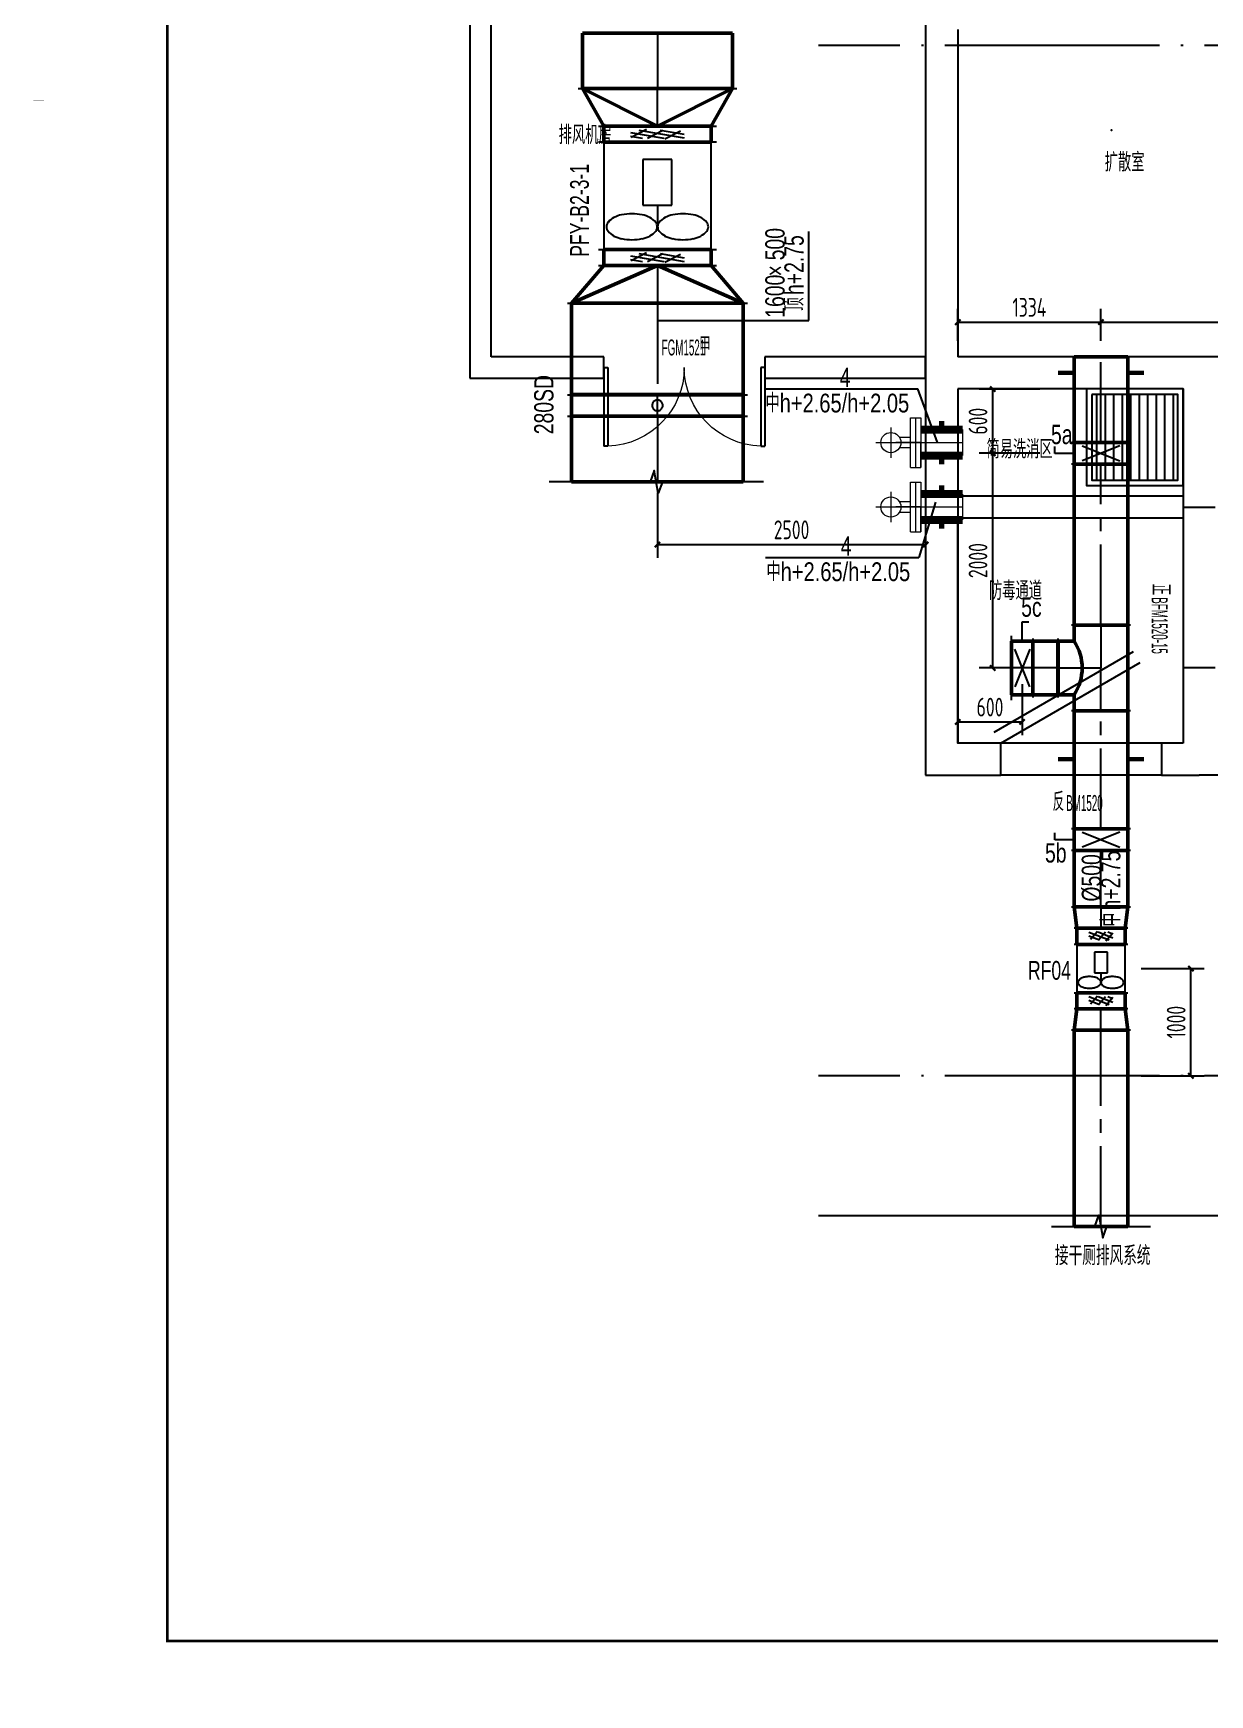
# Model space of a CAD drawing. Extents: x 49167 to 115333, y -222111 to -53947.
# Drawn here: x 64390 to 75358, y -140448 to -124966 of the extents above; entities that cross this region are included whole.
import ezdxf
from ezdxf.enums import TextEntityAlignment as Align

# ---------------------------------------------------------------- set-up
doc = ezdxf.new("R2010")
doc.units = 0
doc.header["$LTSCALE"] = 1000
doc.header["$MEASUREMENT"] = 0
doc.linetypes.add('CENTER2', pattern=[1.125, 0.75, -0.125, 0.125, -0.125])
doc.linetypes.add('DOTE', pattern=[2.42, 2, -0.2, 0.02, -0.2])
doc.layers.add('00-风量计算', color=6, linetype='Continuous', plot=False)
doc.layers.add('04-不打印_辅助线', color=165, linetype='Continuous', plot=False)
for name, color, linetype in [('01-标注_符号', 200, 'Continuous'), ('02-TEXT_房间', 7, 'Continuous'), ('02-TEXT_门窗', 151, 'Continuous'), ('A-C_门', 150, 'Continuous'), ('A_AXIS-轴线', 1, 'DOTE'), ('A_STR-砌块墙', 121, 'Continuous'), ('A_STR-砼墙', 51, 'Continuous'), ('DIM_SYMB', 3, 'Continuous'), ('DOOR_FIRE', 220, 'Continuous'), ('DOOR_FIRE_TEXT', 7, 'Continuous'), ('DUCT-排烟中心线', 5, 'CENTER2'), ('DUCT-排烟标注', 3, 'Continuous'), ('DUCT-排烟法兰', 4, 'Continuous'), ('DUCT-排烟管设备', 7, 'Continuous'), ('DUCT-排烟阀门', 7, 'Continuous'), ('DUCT-排风中心线', 5, 'CENTER2'), ('DUCT-排风标注', 3, 'Continuous'), ('DUCT-排风法兰', 2, 'Continuous'), ('DUCT-排风管设备', 7, 'Continuous'), ('DUCT-排风阀门', 7, 'Continuous'), ('DUCT-送风标注', 3, 'Continuous'), ('TH_DIM', 3, 'Continuous'), ('看线', 241, 'Continuous'), ('集水坑&', 6, 'Continuous')]:
    doc.layers.add(name, color=color, linetype=linetype)
for name, color, linetype, lineweight in [('ACS_SFG_FM', 7, 'Continuous', 15), ('DUCT-排烟管', 2, 'Continuous', 50), ('DUCT-排烟管端线', 4, 'Continuous', 50), ('DUCT-排风管', 31, 'Continuous', 50), ('DUCT-排风管端线', 2, 'Continuous', 50), ('M_COM', 7, 'Continuous', 15)]:
    doc.layers.add(name, color=color, linetype=linetype, lineweight=lineweight)
doc.styles.add('_TCH_DIM_T3', font='ROS1', dxfattribs={"width": 0.8, "bigfont": 'JD'})
doc.styles.add('_TCH_SPACE', font='ros.shx', dxfattribs={"width": 0.75, "height": 5, "bigfont": 'jd.shx'})
doc.styles.add('_TCH_WINDOW', font='ros.shx', dxfattribs={"width": 0.65, "height": 3.5, "bigfont": 'jd.shx'})
doc.styles.add('HZF', font='ros.shx', dxfattribs={"width": 0.75, "bigfont": 'jd.shx'})
doc.dimstyles.new('_TCH_ARCH&&50', dxfattribs={"dimtxt": 175, "dimasz": 50, "dimexe": 125, "dimexo": 150, "dimgap": 50, "dimtad": 1, "dimdec": 0, "dimzin": 0, "dimdsep": 46, "dimtxsty": '_TCH_DIM_T3', "dimblk": 'ARCHTICK', "dimcen": 0.09, "dimazin": 2, "dimtfac": 1, "dimtdec": 0, "dimtix": 1, "dimtmove": 2, "dimatfit": 3, "dimfxl": 0, "dimtolj": 1, "dimtzin": 0, "dimarcsym": 0})

# ---------------------------------------------------------------- blocks, each defined once
blk = doc.blocks.new('图框-A1')
for points, const_width in [([(0, 0), (841, 0), (841, 594), (0, 594)], 0.05), ([(766, 584), (25, 584), (25, 10), (766, 10)], 0.5)]:
    blk.add_lwpolyline(points, close=True, dxfattribs=dict(const_width=const_width))
at = {"const_width": 0.05}
blk.add_lwpolyline([(0, 297), (2, 297)], dxfattribs=at)
blk = doc.blocks.new('A$C51037562')
at = {"layer": '集水坑&'}
h = blk.add_hatch(dxfattribs=at)
h.set_pattern_fill('ANSI31', color=256, scale=50, angle=135)
h.set_pattern_definition([(180, (-432649.534, -553252.195), (-7e-15, -79.375), [])])
h.paths.add_polyline_path([(-850, 850), (-50, 850), (-50, 50), (-850, 50)])
for points in [[(-900, 900), (0, 900), (0, 0), (-900, 0)], [(-850, 850), (-50, 850), (-50, 50), (-850, 50)]]:
    blk.add_lwpolyline(points, close=True, dxfattribs=at)
blk = doc.blocks.new('$DorLib2D$00000002')
for p, q in [((-0.5, 0), (-0.5, 0.4875)), ((-0.475, 0.4875), (-0.5, 0.4875)), ((-0.475, 0), (-0.475, 0.4875)), ((0.475, 0), (0.475, 0.4875)), ((0.475, 0.4875), (0.5, 0.4875)), ((0.5, 0), (0.5, 0.4875)), ((-0.5, 0), (-0.475, 0)), ((0.5, 0), (0.475, 0))]:
    blk.add_line(p, q)
at = {"lineweight": 13}
for centre, start, end in [((-0.4875, 0), 0, 88.53072), ((0.4875, 0), 91.46928, 180)]:
    blk.add_arc(centre, 0.4875, start, end, dxfattribs=at)
blk = doc.blocks.new('$DorLib2D$00000179')
at = {"color": 0}
for p, q in [((-0.54, 0.169), (0.326, 0.669)), ((-0.5, 0.1), (0.366, 0.6))]:
    blk.add_line(p, q, dxfattribs=at)
blk = doc.blocks.new('45口部1')
at = {"layer": '01-标注_符号'}
blk.add_lwpolyline([(-5500.6, -14550.4), (3293.2, -14550.7), (3331.4, -14445.7), (3368.4, -14655.7), (3405.7, -14550.7), (12199.5, -14551)], dxfattribs=at)
at = {"layer": '04-不打印_辅助线'}
blk.add_lwpolyline([(-2100.6, -10149.6), (-4200.6, -10149.6), (-4200.6, -8049.6), (-2100.6, -8049.6), (-2100.6, -10149.6)], dxfattribs=at)
at = {"layer": 'A-C_门'}
for p, q in [((-2100.6, -7949.6), (-2100.6, -9449.6)), ((-2300.6, -10149.6), (-3800.6, -10149.6)), ((-2300.6, -10449.6), (-3800.6, -10449.6))]:
    blk.add_line(p, q, dxfattribs=at)
at = {"layer": 'A_AXIS-轴线'}
for p, q in [((12199.5, -3650), (-5500.6, -3650)), ((12199.5, -13250), (-5500.6, -13250))]:
    blk.add_line(p, q, dxfattribs=at)
at = {"layer": 'A_STR-砌块墙'}
for p, q in [((-8750.6, -1400), (-8750.6, -6750)), ((-8550.6, -6550), (-8550.6, -1400)), ((-7500.6, -6550), (-8550.6, -6550)), ((-7500.6, -6750), (-7500.6, -6550)), ((-4500.6, -6550), (-6000.6, -6550)), ((-6000.6, -6550), (-6000.6, -6750)), ((-4500.6, -6750), (-4500.6, -6550)), ((-8750.6, -6750), (-7500.6, -6750)), ((-6000.6, -6750), (-4500.6, -6750))]:
    blk.add_line(p, q, dxfattribs=at)
at = {"layer": 'A_STR-砼墙'}
for p, q in [((-4500.6, -3200.1), (-4500.6, -6699.6)), ((-4200.6, -3500.1), (-4200.6, -6549.6)), ((-1950.6, -6549.6), (-4200.6, -6549.6)), ((-200.5, -6549.6), (-1950.6, -6549.6)), ((-4500.6, -6699.6), (-4500.6, -10449.6)), ((-4200.6, -6849.6), (-4200.6, -10149.6)), ((-2100.6, -6849.6), (-4200.6, -6849.6)), ((-2100.6, -6849.6), (-2100.6, -7949.6)), ((-2100.6, -7949.6), (-1800.6, -7949.6)), ((-1800.6, -9449.6), (-2100.6, -9449.6)), ((-2100.6, -9449.6), (-2100.6, -10149.6)), ((-3800.6, -10149.6), (-4200.6, -10149.6)), ((-3800.6, -10449.6), (-3800.6, -10149.6)), ((-2100.6, -10149.6), (-2300.6, -10149.6)), ((-2300.6, -10149.6), (-2300.6, -10449.6)), ((-4500.6, -10449.6), (-3800.6, -10449.6)), ((-2300.6, -10449.6), (-1950.6, -10449.6)), ((1069.3, -10449.6), (-1950.6, -10449.6))]:
    blk.add_line(p, q, dxfattribs=at)
at = {"layer": '集水坑&'}
blk.add_line((-2100.6, -7849.6), (-4200.6, -7849.6), dxfattribs=at)
at = {"layer": 'A-C_门', "xscale": -1500, "yscale": -1500, "zscale": 300, "rotation": 179.9995567833856}
blk.add_blockref('$DorLib2D$00000179', (-3050.6, -10299.6), dxfattribs=at)
at = {"layer": 'DOOR_FIRE', "xscale": -1500, "yscale": 1500, "zscale": 200, "rotation": 179.9999015558351}
blk.add_blockref('$DorLib2D$00000002', (-6750.6, -6650), dxfattribs=at)
at = {"layer": '集水坑&', "xscale": -1, "rotation": 90.00055152755698}
blk.add_blockref('A$C51037562', (-2100.6, -7749.6), dxfattribs=at)
at = {"layer": '02-TEXT_房间', "style": '_TCH_SPACE', "width": 0.75}
for s, p in [('排风机房', (-7921.6, -4568.6)), ('扩散室', (-2831.1, -4823.1, 0)), ('简易洗消区', (-3933.9, -7497, 0)), ('防毒通道', (-3909.9, -8816.3))]:
    blk.add_text(s, height=173.64, rotation=359.9999, dxfattribs=at).set_placement(p)
at = {"layer": '02-TEXT_门窗', "style": '_TCH_WINDOW'}
for s, height, rotation, width, p in [('正', 173.6, 269.9999, 0.65, (-2393.2, -8664.1)), ('BFM1520-15', 148.75, 269.9999, 0.458824, (-2393.2, -8790.2)), ('反', 173.6, 359.99956, 0.65, (-3316.1, -10782)), ('BM1520', 148.75, 359.99956, 0.458824, (-3190, -10782))]:
    blk.add_text(s, height=height, rotation=rotation, dxfattribs=dict(at, width=width)).set_placement(p)
at = {"layer": 'DOOR_FIRE_TEXT', "style": '_TCH_WINDOW'}
for s, height, width, p in [('FGM1521', 148.75, 0.458824, (-6961, -6537.6)), ('甲', 173.6, 0.65, (-6612.4, -6537.6))]:
    blk.add_text(s, height=height, rotation=359.9999, dxfattribs=dict(at, width=width)).set_placement(p)
blk = doc.blocks.new('超压排气活门')
at = {"layer": 'M_COM', "color": 8}
blk.add_line((0, -502), (0, 0), dxfattribs=at)
at = {"layer": 'M_COM'}
blk.add_line((-121, 0, 7500), (121, 0, 7500), dxfattribs=at)
at = {"layer": 'M_COM', "color": 1, "linetype": 'Continuous'}
for p, q in [((-231, -484), (-231, -390)), ((-231, -390), (231, -390)), ((-231, -437), (231, -437)), ((-138, -390), (138, -390)), ((0, -390), (0, -621)), ((231, -390), (0, -390)), ((231, -484), (231, -390)), ((231, -484), (-231, -484)), ((-47, -484), (-47, -587)), ((0, -621), (0, -484)), ((47, -587), (47, -484)), ((-141, -668), (141, -668)), ((0, -809), (0, -621))]:
    blk.add_line(p, q, dxfattribs=at)
at = {"layer": 'M_COM'}
for points, const_width, elevation in [([(-121, -390), (-121, 0)], 75, 7500), ([(121, -390), (121, 0)], 75, 7500), ([(201, -194), (121, -194)], 50, 4500)]:
    blk.add_lwpolyline(points, dxfattribs=dict(at, const_width=const_width, elevation=elevation))
at = {"layer": 'M_COM', "const_width": 50}
blk.add_lwpolyline([(-201, -194), (-121, -194)], dxfattribs=at)
at = {"layer": 'M_COM', "color": 1, "linetype": 'Continuous'}
blk.add_circle((0, -668), 93.8, dxfattribs=at)
blk = doc.blocks.new('_ArchTick')
at = {"color": 0, "linetype": 'ByBlock', "const_width": 0.4}
blk.add_lwpolyline([(-0.5, -0.5), (0.5, 0.5)], dxfattribs=at)
blk = doc.blocks.new('*D142')
at = {"layer": 'Defpoints', "color": 0}
for p in [(73009, -130880), (73609, -130880), (73609, -131383)]:
    blk.add_point(p, dxfattribs=at)
at = {"layer": 'TH_DIM', "color": 0, "lineweight": -2}
for p, q in [((73009, -131030), (73009, -131508)), ((73609, -131030), (73609, -131508)), ((73009, -131383), (73609, -131383))]:
    blk.add_line(p, q, dxfattribs=at)
at = {"layer": 'TH_DIM', "color": 0, "lineweight": -2, "xscale": 50, "yscale": 50, "zscale": 50}
for p, rotation in [((73009, -131383), 180.0005515275589), ((73609, -131383), 0.000551527558849893)]:
    blk.add_blockref('_ArchTick', p, dxfattribs=dict(at, rotation=rotation))
at = {"layer": 'TH_DIM', "color": 0, "insert": (73309, -131245), "char_height": 175, "attachment_point": 5, "rotation": 0.0006, "style": '_TCH_DIM_T3'}
blk.add_mtext('\\A1;600', dxfattribs=at)
blk = doc.blocks.new('*D182')
at = {"layer": 'Defpoints', "color": 0}
for p in [(74568, -133681), (75181, -133681), (74568, -134681)]:
    blk.add_point(p, dxfattribs=at)
at = {"layer": 'TH_DIM', "color": 0, "lineweight": -2}
for p, q in [((74718, -133681), (75306, -133681)), ((75181, -134681), (75181, -133681)), ((74718, -134681), (75306, -134681))]:
    blk.add_line(p, q, dxfattribs=at)
at = {"layer": 'TH_DIM', "color": 0, "lineweight": -2, "xscale": 50, "yscale": 50, "zscale": 50}
for p, rotation in [((75181, -133681), 89.99987285125631), ((75181, -134681), 269.9998728512563)]:
    blk.add_blockref('_ArchTick', p, dxfattribs=dict(at, rotation=rotation))
at = {"layer": 'TH_DIM', "color": 0, "insert": (75044, -134181), "char_height": 175, "attachment_point": 5, "rotation": 89.9999, "style": '_TCH_DIM_T3'}
blk.add_mtext('\\A1;1000', dxfattribs=at)
blk = doc.blocks.new('*D229')
at = {"layer": 'Defpoints', "color": 0}
for p in [(73334, -128880), (73922, -128880), (73922, -130880)]:
    blk.add_point(p, dxfattribs=at)
at = {"layer": 'TH_DIM', "color": 0, "lineweight": -2}
for p, q in [((73772, -128880), (73209, -128880)), ((73334, -130880), (73334, -128880)), ((73772, -130880), (73209, -130880))]:
    blk.add_line(p, q, dxfattribs=at)
at = {"layer": 'TH_DIM', "color": 0, "lineweight": -2, "xscale": 50, "yscale": 50, "zscale": 50}
for p, rotation in [((73334, -128880), 89.99993741658471), ((73334, -130880), 269.9999374165847)]:
    blk.add_blockref('_ArchTick', p, dxfattribs=dict(at, rotation=rotation))
at = {"layer": 'TH_DIM', "color": 0, "insert": (73197, -129880), "char_height": 175, "attachment_point": 5, "rotation": 89.9999, "style": '_TCH_DIM_T3'}
blk.add_mtext('\\A1;2000', dxfattribs=at)
blk = doc.blocks.new('*D230')
at = {"layer": 'Defpoints', "color": 0}
for p in [(73334, -128281), (73922, -128281), (73922, -128880)]:
    blk.add_point(p, dxfattribs=at)
at = {"layer": 'TH_DIM', "color": 0, "lineweight": -2}
for p, q in [((73772, -128281), (73209, -128281)), ((73334, -128880), (73334, -128281)), ((73772, -128880), (73209, -128880))]:
    blk.add_line(p, q, dxfattribs=at)
at = {"layer": 'TH_DIM', "color": 0, "lineweight": -2, "xscale": 50, "yscale": 50, "zscale": 50}
for p, rotation in [((73334, -128281), 89.99993741658527), ((73334, -128880), 269.9999374165853)]:
    blk.add_blockref('_ArchTick', p, dxfattribs=dict(at, rotation=rotation))
at = {"layer": 'TH_DIM', "color": 0, "insert": (73197, -128581), "char_height": 175, "attachment_point": 5, "rotation": 89.9999, "style": '_TCH_DIM_T3'}
blk.add_mtext('\\A1;600', dxfattribs=at)
blk = doc.blocks.new('*D231')
at = {"layer": 'Defpoints', "color": 0}
for p in [(77009, -127658), (74343, -127981), (77009, -127981)]:
    blk.add_point(p, dxfattribs=at)
at = {"layer": 'TH_DIM', "color": 0, "lineweight": -2}
for p, q in [((74343, -127831), (74343, -127533)), ((77009, -127831), (77009, -127533)), ((74343, -127658), (77009, -127658))]:
    blk.add_line(p, q, dxfattribs=at)
at = {"layer": 'TH_DIM', "color": 0, "lineweight": -2, "xscale": 50, "yscale": 50, "zscale": 50}
for p, rotation in [((74343, -127658), 179.9998998980615), ((77009, -127658), 359.9998998980616)]:
    blk.add_blockref('_ArchTick', p, dxfattribs=dict(at, rotation=rotation))
at = {"layer": 'TH_DIM', "color": 0, "insert": (75676, -127520), "char_height": 175, "attachment_point": 5, "rotation": 359.9999, "style": '_TCH_DIM_T3'}
blk.add_mtext('\\A1;2666', dxfattribs=at)
blk = doc.blocks.new('*D232')
at = {"layer": 'Defpoints', "color": 0}
for p in [(74343, -127658), (73009, -127981), (74343, -127981)]:
    blk.add_point(p, dxfattribs=at)
at = {"layer": 'TH_DIM', "color": 0, "lineweight": -2}
for p, q in [((73009, -127831), (73009, -127533)), ((74343, -127831), (74343, -127533)), ((73009, -127658), (74343, -127658))]:
    blk.add_line(p, q, dxfattribs=at)
at = {"layer": 'TH_DIM', "color": 0, "lineweight": -2, "xscale": 50, "yscale": 50, "zscale": 50}
for p, rotation in [((73009, -127658), 179.9998998980619), ((74343, -127658), 359.9998998980619)]:
    blk.add_blockref('_ArchTick', p, dxfattribs=dict(at, rotation=rotation))
at = {"layer": 'TH_DIM', "color": 0, "insert": (73676, -127520), "char_height": 175, "attachment_point": 5, "rotation": 359.9999, "style": '_TCH_DIM_T3'}
blk.add_mtext('\\A1;1334', dxfattribs=at)
blk = doc.blocks.new('*D237')
at = {"layer": 'Defpoints', "color": 0}
for p in [(70209, -129098), (72709, -129098), (72709, -129730)]:
    blk.add_point(p, dxfattribs=at)
at = {"layer": 'TH_DIM', "color": 0, "lineweight": -2}
for p, q in [((70209, -129248), (70209, -129855)), ((72709, -129248), (72709, -129855)), ((70209, -129730), (72709, -129730))]:
    blk.add_line(p, q, dxfattribs=at)
at = {"layer": 'TH_DIM', "color": 0, "lineweight": -2, "xscale": 50, "yscale": 50, "zscale": 50, "rotation": 180}
blk.add_blockref('_ArchTick', (70209, -129730), dxfattribs=at)
at = {"layer": 'TH_DIM', "color": 0, "lineweight": -2, "xscale": 50, "yscale": 50, "zscale": 50}
blk.add_blockref('_ArchTick', (72709, -129730), dxfattribs=at)
at = {"layer": 'TH_DIM', "color": 0, "insert": (71459, -129593), "char_height": 175, "attachment_point": 5, "style": '_TCH_DIM_T3'}
blk.add_mtext('\\A1;2500', dxfattribs=at)
blk = doc.blocks.new('$轴流风机$00000011')
for p, q in [((-500, 500, 0), (-500, -500, 0)), ((500, 500, 0), (-500, 500, 0)), ((500, -500, 0), (500, 500, 0)), ((-339, 135, 0), (-339, -135, 0)), ((88, 135, 0), (-339, 135, 0)), ((88, -135, 0), (88, 135, 0)), ((88, 0, 0), (288, 0, 0)), ((-339, -135, 0), (88, -135, 0)), ((-500, -500, 0), (500, -500, 0))]:
    blk.add_line(p, q)
for centre, radius, start, end in [((288, 410, 0), 64.8, 90, 129.1821), ((288, 410, 0), 64.8, 50.8179, 90), ((633, 238, 0), 465, 168.1126, 180), ((462, 274, 0), 291, 153.0603, 168.1126), ((355, 329, 0), 170, 129.1821, 153.0603), ((222, 329, 0), 170, 26.9397, 50.8179), ((115, 274, 0), 291, 11.8874, 26.9397), ((-56, 238, 0), 465, 0, 11.8874), ((633, 238, 0), 465, 180, 191.8874), ((-56, 238, 0), 465, 348.1126, 0), ((462, 202, 0), 291, 191.8874, 206.9397), ((355, 148, 0), 170, 206.9397, 230.8179), ((288, 66, 0), 64.8, 230.8179, 270), ((288, 66, 0), 64.8, 270, 309.1821), ((222, 148, 0), 170, 309.1821, 333.0603), ((115, 202, 0), 291, 333.0603, 348.1126), ((633, -238, 0), 465, 168.1126, 180), ((462, -202, 0), 291, 153.0603, 168.1126), ((355, -148, 0), 170, 129.1821, 153.0603), ((288, -66, 0), 64.8, 90, 129.1821), ((288, -66, 0), 64.8, 50.8179, 90), ((222, -148, 0), 170, 26.9397, 50.8179), ((115, -202, 0), 291, 11.8874, 26.9397), ((-56, -238, 0), 465, 0, 11.8874), ((633, -238, 0), 465, 180, 191.8874), ((-56, -238, 0), 465, 348.1126, 0), ((462, -274, 0), 291, 191.8874, 206.9397), ((355, -329, 0), 170, 206.9397, 230.8179), ((288, -410, 0), 64.8, 230.8179, 270), ((288, -410, 0), 64.8, 270, 309.1821), ((222, -329, 0), 170, 309.1821, 333.0603), ((115, -274, 0), 291, 333.0603, 348.1126)]:
    blk.add_arc(centre, radius, start, end)
for p in [(-500, 0, 0), (500, 0, 0)]:
    blk.add_point(p)

msp = doc.modelspace()

# ---------------------------------------------------------------- linework, layer by layer
at = {"const_width": 40}
for points in [[(73942.8, -128130.5), (74092.8, -128130.5)], [(74742.8, -128130.5), (74592.8, -128130.5)]]:
    msp.add_lwpolyline(points, dxfattribs=at)
at = {"const_width": 40, "elevation": -2500}
for points in [[(73942.8, -131730.5), (74092.8, -131730.6)], [(74742.8, -131730.6), (74592.8, -131730.6)]]:
    msp.add_lwpolyline(points, dxfattribs=at)
at = {"layer": '00-风量计算'}
msp.add_point((74442.2, -125869.9), dxfattribs=at)
at = {"layer": 'Defpoints'}
msp.add_lwpolyline([(65641.1, -111246.9), (102691.1, -111246.9), (102691.1, -139946.9), (65641.1, -139946.9)], close=True, dxfattribs=at)
at = {"layer": 'DIM_SYMB'}
for points in [[(71198.5, -129146.8), (70254.8, -129146.8), (70216.6, -129251.8), (70179.5, -129041.8), (70142.3, -129146.8), (69198.5, -129146.8)], [(73881, -136085.5), (74285.9, -136085.5), (74324.1, -135980.5), (74361.2, -136190.5), (74398.4, -136085.5), (74803.4, -136085.5)]]:
    msp.add_lwpolyline(points, dxfattribs=at)
at = {"layer": 'DUCT-排烟中心线'}
for p, q in [((70208.9, -124965.8), (70208.9, -125480.2)), ((70208.9, -125830.4), (70208.9, -125480.4)), ((70208.9, -127131.2), (70208.9, -127481.2)), ((70208.9, -127481.4), (70208.8, -128333.6)), ((70208.8, -128534), (70208.8, -129146.8))]:
    msp.add_line(p, q, dxfattribs=at)
at = {"layer": 'DUCT-排烟标注'}
for p, q in [((71619.4, -127643.4, 2500), (71619.4, -126812.4, 2500)), ((70208.9, -127643.4, 2500), (71619.4, -127643.4, 2500))]:
    msp.add_line(p, q, dxfattribs=at)
at = {"layer": 'DUCT-排烟法兰'}
for p, q in [((69468.9, -125480.3), (70948.9, -125480.3)), ((69658.9, -125830.5), (70758.9, -125830.5)), ((70758.9, -125980.7), (69658.9, -125980.7)), ((69658.9, -126980.9), (70758.9, -126980.9)), ((69658.9, -127131.1), (70758.9, -127131.1)), ((69368.9, -127481.3), (71048.9, -127481.3)), ((69368.8, -128333.7), (71048.8, -128333.7)), ((69368.8, -128533.9), (71048.8, -128533.9))]:
    msp.add_line(p, q, dxfattribs=at)
at = {"layer": 'DUCT-排烟管'}
for p, q in [((69508.9, -124965.8), (69508.9, -125480.2)), ((70908.9, -125480.2), (70908.9, -124965.8)), ((69708.9, -125830.4), (69508.9, -125480.4)), ((70208.9, -125830.4), (69508.9, -125480.4)), ((70208.9, -125830.4), (70908.9, -125480.4)), ((70708.9, -125830.4), (70908.9, -125480.4)), ((69708.9, -125980.6), (69708.9, -125830.6)), ((70708.9, -125830.6), (70708.9, -125980.6)), ((69708.9, -127131), (69708.9, -126981)), ((70708.9, -126981), (70708.9, -127131)), ((69708.9, -127131.2), (69408.9, -127481.2)), ((70208.9, -127131.2), (69408.9, -127481.2)), ((70208.9, -127131.2), (71008.9, -127481.2)), ((70708.9, -127131.2), (71008.9, -127481.2)), ((69408.9, -127481.4), (69408.8, -128333.6)), ((71008.8, -128333.6), (71008.9, -127481.4)), ((69408.8, -128533.8), (69408.8, -128333.8)), ((71008.8, -128333.8), (71008.8, -128533.8)), ((69408.8, -128534), (69408.8, -129146.8)), ((71008.8, -129146.9), (71008.8, -128534)), ((69408.8, -129146.8), (71008.8, -129146.9))]:
    msp.add_line(p, q, dxfattribs=at)
at = {"layer": 'DUCT-排烟管端线'}
for p, q in [((70908.9, -124965.8), (69508.9, -124965.8)), ((69508.9, -125480.2), (70908.9, -125480.2)), ((70908.9, -125480.4), (69508.9, -125480.4)), ((69708.9, -125830.4), (70708.9, -125830.4)), ((70708.9, -125830.6), (69708.9, -125830.6)), ((70708.9, -125980.6), (69708.9, -125980.6)), ((70708.9, -126981), (69708.9, -126981)), ((70708.9, -127131), (69708.9, -127131)), ((70708.9, -127131.2), (69708.9, -127131.2)), ((69408.9, -127481.2), (71008.9, -127481.2)), ((71008.9, -127481.4), (69408.9, -127481.4)), ((69408.8, -128333.6), (71008.8, -128333.6)), ((69408.8, -128333.8), (71008.8, -128333.8)), ((69408.8, -128533.8), (71008.8, -128533.8)), ((71008.8, -128534), (69408.8, -128534))]:
    msp.add_line(p, q, dxfattribs=at)
at = {"layer": 'DUCT-排烟阀门'}
for p, q in [((69962.8, -125934.4), (70107.2, -125859.4)), ((70034.9, -125868.1), (70458.9, -125941.6)), ((70116, -125943.1), (70260.4, -125868.1)), ((70234.9, -125868.1), (70458.9, -125906.9)), ((69958.9, -125889.6), (70267.9, -125943.1)), ((69958.9, -125924.2), (70067.9, -125943.1)), ((70277.9, -125949.2), (70422.2, -125874.2)), ((69958.9, -127040), (70267.9, -127093.5)), ((69958.9, -127074.6), (70067.9, -127093.5)), ((69962.8, -127084.8), (70107.2, -127009.8)), ((70034.9, -127018.5), (70458.9, -127092)), ((70116, -127093.5), (70260.3, -127018.5)), ((70234.9, -127018.5), (70458.9, -127057.3)), ((70277.9, -127099.6), (70422.2, -127024.6)), ((70208.8, -128521.3), (70208.8, -128346.3)), ((70159.7, -128424.5), (70158.9, -128430.7)), ((70158.9, -128430.7), (70158.9, -128437)), ((70158.9, -128437), (70159.7, -128443.2)), ((70161.3, -128418.4), (70159.7, -128424.5)), ((70159.7, -128443.2), (70161.3, -128449.3)), ((70163.6, -128412.5), (70161.3, -128418.4)), ((70161.3, -128449.3), (70163.6, -128455.1)), ((70166.6, -128407), (70163.6, -128412.5)), ((70163.6, -128455.1), (70166.6, -128460.6)), ((70170.3, -128402), (70166.6, -128407)), ((70166.6, -128460.6), (70170.3, -128465.7)), ((70174.6, -128397.4), (70170.3, -128402)), ((70170.3, -128465.7), (70174.6, -128470.3)), ((70179.5, -128393.4), (70174.6, -128397.4)), ((70174.6, -128470.3), (70179.5, -128474.3)), ((70184.8, -128390), (70179.5, -128393.4)), ((70179.5, -128474.3), (70184.8, -128477.6)), ((70190.4, -128387.3), (70184.8, -128390)), ((70184.8, -128477.6), (70190.4, -128480.3)), ((70196.4, -128385.4), (70190.4, -128387.3)), ((70190.4, -128480.3), (70196.4, -128482.3)), ((70202.6, -128384.2), (70196.4, -128385.4)), ((70196.4, -128482.3), (70202.6, -128483.4)), ((70208.8, -128383.8), (70202.6, -128384.2)), ((70202.6, -128483.4), (70208.8, -128483.8)), ((70215.1, -128384.2), (70208.8, -128383.8)), ((70208.8, -128483.8), (70215.1, -128483.4)), ((70221.3, -128385.4), (70215.1, -128384.2)), ((70215.1, -128483.4), (70221.3, -128482.3)), ((70227.3, -128387.3), (70221.3, -128385.4)), ((70221.3, -128482.3), (70227.3, -128480.3)), ((70232.9, -128390), (70227.3, -128387.3)), ((70227.3, -128480.3), (70232.9, -128477.6)), ((70238.2, -128393.4), (70232.9, -128390)), ((70232.9, -128477.6), (70238.2, -128474.3)), ((70243.1, -128397.4), (70238.2, -128393.4)), ((70238.2, -128474.3), (70243.1, -128470.3)), ((70247.4, -128402), (70243.1, -128397.4)), ((70243.1, -128470.3), (70247.4, -128465.7)), ((70251.1, -128407), (70247.4, -128402)), ((70247.4, -128465.7), (70251.1, -128460.6)), ((70254.1, -128412.5), (70251.1, -128407)), ((70251.1, -128460.6), (70254.1, -128455.1)), ((70256.4, -128418.4), (70254.1, -128412.5)), ((70254.1, -128455.1), (70256.4, -128449.3)), ((70258, -128424.5), (70256.4, -128418.4)), ((70256.4, -128449.3), (70258, -128443.2)), ((70258.7, -128430.7), (70258, -128424.5)), ((70258, -128443.2), (70258.7, -128437)), ((70258.7, -128437), (70258.7, -128430.7))]:
    msp.add_line(p, q, dxfattribs=at)
at = {"layer": 'DUCT-排风中心线'}
for p, q in [((74342.8, -128780.3), (74342.8, -127980.5)), ((74342.7, -130480.3), (74342.8, -128980.7)), ((74342.7, -130480.5), (74342.7, -130880.5)), ((73942.5, -130880.5), (73709.2, -130880.5)), ((73942.7, -130880.5), (74342.7, -130880.5)), ((74342.7, -131280.5), (74342.7, -130880.5)), ((74342.7, -132380.3), (74342.7, -131280.7)), ((74342.7, -133105.2), (74342.7, -132580.7)), ((74342.7, -133105.4), (74342.7, -133305.4)), ((74342.7, -134256.2), (74342.7, -134056.2)), ((74342.6, -136085.5), (74342.7, -134256.4))]:
    msp.add_line(p, q, dxfattribs=at)
at = {"layer": 'DUCT-排风标注'}
for p, q in [((71208, -128280.7), (72636.5, -128280.7)), ((71217.3, -129852.3, -3000), (72645.8, -129852.3, -3000))]:
    msp.add_line(p, q, dxfattribs=at)
at = {"layer": 'DUCT-排风法兰'}
for p, q in [((74617.8, -128780.4), (74067.8, -128780.4)), ((74617.8, -128980.6), (74067.8, -128980.6)), ((74617.7, -130480.4), (74067.7, -130480.4)), ((73508.9, -131180.5), (73508.9, -130580.5)), ((73709.1, -130605.5), (73709.1, -131155.5)), ((73942.6, -130605.5), (73942.6, -131155.5)), ((74617.7, -131280.6), (74067.7, -131280.6)), ((74617.7, -132380.5), (74067.7, -132380.4)), ((74617.7, -132580.7), (74067.7, -132580.6)), ((74067.7, -133105.3), (74617.7, -133105.3)), ((74592.7, -133305.5), (74092.7, -133305.5)), ((74592.7, -133455.7), (74092.7, -133455.7)), ((74092.7, -133905.9), (74592.7, -133905.9)), ((74592.7, -134056.1), (74092.7, -134056.1)), ((74617.7, -134256.3), (74067.7, -134256.3))]:
    msp.add_line(p, q, dxfattribs=at)
at = {"layer": 'DUCT-排风管'}
for p, q in [((74592.8, -127980.5), (74092.8, -127980.5)), ((74092.8, -127980.5), (74092.8, -128780.3)), ((74592.8, -128780.3), (74592.8, -127980.5)), ((74092.8, -128980.5), (74092.8, -128780.5)), ((74592.8, -128780.5), (74592.8, -128980.5)), ((74092.8, -128980.7), (74092.7, -130480.3)), ((74592.7, -130480.3), (74592.8, -128980.7)), ((74092.7, -130630.5), (74092.7, -130480.5)), ((74592.7, -130480.5), (74592.7, -131280.5)), ((73509, -130630.5), (73709, -130630.5)), ((73942.5, -130630.5), (73709.2, -130630.5)), ((74092.7, -130630.5), (73942.7, -130630.5)), ((73709, -131130.5), (73509, -131130.5)), ((73709.2, -131130.5), (73942.5, -131130.5)), ((73942.7, -131130.5), (74092.7, -131130.5)), ((74092.7, -131280.5), (74092.7, -131130.5)), ((74092.7, -131280.7), (74092.7, -132380.3)), ((74592.7, -132380.4), (74592.7, -131280.7)), ((74092.7, -132580.5), (74092.7, -132380.5)), ((74592.7, -132380.6), (74592.7, -132580.6)), ((74092.7, -132580.7), (74092.7, -133105.2)), ((74592.7, -133105.2), (74592.7, -132580.8)), ((74092.7, -133105.4), (74117.7, -133305.4)), ((74592.7, -133105.4), (74567.7, -133305.4)), ((74117.7, -133455.6), (74117.7, -133305.6)), ((74567.7, -133305.6), (74567.7, -133455.6)), ((74117.7, -134056), (74117.7, -133906)), ((74567.7, -133906), (74567.7, -134056)), ((74092.7, -134256.2), (74117.7, -134056.2)), ((74592.7, -134256.2), (74567.7, -134056.2)), ((74092.7, -134256.4), (74092.6, -136085.5)), ((74592.6, -136085.5), (74592.7, -134256.4)), ((74092.6, -136085.5), (74592.6, -136085.5))]:
    msp.add_line(p, q, dxfattribs=at)
msp.add_arc((73713.6, -130880.5), 454.2, 326.60052, 33.3975, dxfattribs=at)
at = {"layer": 'DUCT-排风管端线'}
for p, q in [((74092.8, -128780.3), (74592.8, -128780.3)), ((74092.8, -128780.5), (74592.8, -128780.5)), ((74092.8, -128980.5), (74592.8, -128980.5)), ((74592.8, -128980.7), (74092.8, -128980.7)), ((74092.7, -130480.3), (74592.7, -130480.3)), ((74592.7, -130480.5), (74092.7, -130480.5)), ((73509, -130630.5), (73509, -131130.5)), ((73709, -130630.5), (73709, -131130.5)), ((73709.2, -130630.5), (73709.2, -131130.5)), ((73942.5, -131130.5), (73942.5, -130630.5)), ((73942.7, -130630.5), (73942.7, -131130.5)), ((74092.7, -131280.5), (74592.7, -131280.5)), ((74592.7, -131280.7), (74092.7, -131280.7)), ((74092.7, -132380.3), (74592.7, -132380.4)), ((74092.7, -132380.5), (74592.7, -132380.6)), ((74092.7, -132580.5), (74592.7, -132580.6)), ((74592.7, -132580.8), (74092.7, -132580.7)), ((74092.7, -133105.2), (74592.7, -133105.2)), ((74592.7, -133105.4), (74092.7, -133105.4)), ((74117.7, -133305.4), (74567.7, -133305.4)), ((74117.7, -133305.6), (74567.7, -133305.6)), ((74117.7, -133455.6), (74567.7, -133455.6)), ((74117.7, -133906), (74567.7, -133906)), ((74117.7, -134056), (74567.7, -134056)), ((74567.7, -134056.2), (74117.7, -134056.2)), ((74092.7, -134256.2), (74592.7, -134256.2)), ((74592.7, -134256.4), (74092.7, -134256.4))]:
    msp.add_line(p, q, dxfattribs=at)
at = {"layer": 'DUCT-排风阀门'}
for p, q in [((74517.7, -128810.4), (74167.8, -128950.6)), ((74167.8, -128810.5), (74517.8, -128950.5)), ((73912.8, -128880.5), (73912.8, -128817.9)), ((74092.8, -128880.5), (73912.8, -128880.5)), ((73609, -130450.5), (73671.6, -130450.5)), ((73609, -130630.5), (73609, -130450.5)), ((73679.1, -131055.4), (73538.9, -130705.5)), ((73679, -130705.5), (73539, -131055.5)), ((73912.7, -132480.5), (73912.7, -132418)), ((74092.7, -132480.5), (73912.7, -132480.5)), ((74167.7, -132410.5), (74517.7, -132550.6)), ((74517.7, -132410.5), (74167.8, -132550.6)), ((74421, -133418.1), (74230.2, -133344.6)), ((74331, -133418.1), (74230.2, -133379.3)), ((74311.6, -133337), (74246.7, -133412)), ((74455.2, -133396.6), (74316.1, -133343.1)), ((74384.5, -133343.1), (74319.5, -133418.1)), ((74453.4, -133351.8), (74388.5, -133426.8)), ((74455.2, -133362), (74406.1, -133343.1)), ((74421, -134018.5), (74230.2, -133945)), ((74331, -134018.5), (74230.2, -133979.7)), ((74311.6, -133937.4), (74246.7, -134012.4)), ((74455.2, -133997), (74316.1, -133943.5)), ((74384.5, -133943.5), (74319.5, -134018.5)), ((74453.4, -133952.2), (74388.4, -134027.2)), ((74455.2, -133962.4), (74406.1, -133943.5))]:
    msp.add_line(p, q, dxfattribs=at)
at = {"layer": 'DUCT-送风标注'}
for p, q in [((72820.6, -128780.4), (72636.5, -128280.7)), ((72801.5, -129334.4), (72645.8, -129852.3, -3000))]:
    msp.add_line(p, q, dxfattribs=at)

# ---------------------------------------------------------------- block references
at = {"xscale": 50, "yscale": 50, "zscale": 50}
msp.add_blockref('图框-A1', (64391.1, -140446.9), dxfattribs=at)
at = {"layer": 'ACS_SFG_FM', "rotation": 269.9990104762082}
for p in [(73052.7, -128780.4), (73052.7, -129380.4)]:
    msp.add_blockref('超压排气活门', p, dxfattribs=at)
at = {"layer": 'DUCT-排烟管设备', "zscale": 1000, "rotation": 269.9990104763372}
msp.add_blockref('$轴流风机$00000011', (70208.9, -126480.8, 2500), dxfattribs=at)
at = {"layer": 'DUCT-排风管设备', "xscale": 0.45, "yscale": 0.45, "zscale": 450, "rotation": 270.0010362990786}
msp.add_blockref('$轴流风机$00000011', (74342.7, -133680.8, 2500), dxfattribs=at)
at = {"layer": '看线'}
msp.add_blockref('45口部1', (77209.4, -121431), dxfattribs=at)

# ---------------------------------------------------------------- texts
at = {"layer": 'DUCT-排烟标注', "style": 'HZF'}
for s, height, rotation, width, p in [('PFY-B2-3-1', 175, 89.99901, 0.7, (69569.5, -127048.6, 2500)), ('500', 180, 90, 0.75, (71394.1, -127081.8, 5500)), ('h+2.75', 180, 90, 0.75, (71572.2, -127404.8, 5500)), ('1600', 180, 90, 0.75, (71394.1, -127617.1, 5500)), ('×', 178.6, 90, 0.75, (71394.1, -127231.4, 5500)), ('顶', 178.6, 90, 0.75, (71572.2, -127554.4, 5500)), ('280SD', 180, 89.99901, 0.75, (69239.6, -128702.4))]:
    msp.add_text(s, height=height, rotation=rotation, dxfattribs=dict(at, width=width)).set_placement(p)
at = {"layer": 'DUCT-排风标注', "style": 'HZF', "width": 0.75}
for s, height, rotation, p in [('%%C500', 180, 89.99839, (74343.8, -133057.2)), ('h+2.75', 180, 89.99909, (74524.3, -133139.6)), ('中', 178.6, 89.99909, (74524.3, -133289.2))]:
    msp.add_text(s, height=height, rotation=rotation, dxfattribs=at).set_placement(p)
at = {"layer": 'DUCT-送风标注', "style": 'HZF', "width": 0.75}
for s, height, p in [('4', 180, (71908, -128261.8, -4500)), ('5a', 180, (73877.2, -128794.4, -2500)), ('4', 180, (71917.3, -129833.3, -7500)), ('5c', 180, (73599.6, -130403.1, -2500)), ('5b', 180, (73821.4, -132693.4, -2500)), ('接干厕排风系统', 178.6, (73914, -136445.4, -2500))]:
    msp.add_text(s, height=height, rotation=359.99901, dxfattribs=at).set_placement(p)
at = {"layer": 'DUCT-送风标注', "style": 'HZF', "width": 0.8}
for p in [(71215.2, -128499.4), (71224.4, -130070.9, -3000)]:
    msp.add_text('中h+2.65/h+2.05', height=175, dxfattribs=at).set_placement(p)
at = {"layer": 'DUCT-送风标注', "style": 'HZF', "width": 0.7}
msp.add_text('RF04', height=175, rotation=0.00003, dxfattribs=at).set_placement((73863.2, -133698.2, -2500), align=Align.MIDDLE_CENTER)

# ---------------------------------------------------------------- dimensions: what is measured, and where the dimension line sits
at = {"layer": 'TH_DIM'}
for p1, p2, distance, text, picture, middle in [((73008.8, -127980.5), (74342.8, -127980.5), 322.7, '1334', '*D232', (73675.8, -127520.3)), ((74342.8, -127980.5), (77008.8, -127980.5), 322.7, '2666', '*D231', (75675.8, -127520.3)), ((73922.4, -128880.5), (73922.4, -128280.5), 588.1, '600', '*D230', (73196.8, -128580.5)), ((73922.4, -130880.5), (73922.4, -128880.5), 588.1, '2000', '*D229', (73196.8, -129880.5)), ((70208.8, -129098.5), (72708.8, -129098.5), -631.9, '2500', '*D237', (71458.8, -129592.9)), ((73008.8, -130880.5), (73609, -130880.5), -502.2, '600', '*D142', (73308.9, -131245.2)), ((74567.7, -134681), (74567.7, -133680.8), -613.7, '1000', '*D182', (75043.8, -134180.9))]:
    dim = msp.add_aligned_dim(p1=p1, p2=p2, distance=distance, text=text, dimstyle='_TCH_ARCH&&50', dxfattribs=at)
    dim.commit()
    dim.dimension.update_dxf_attribs({"geometry": picture, "text_midpoint": middle})

doc.saveas('drawing.dxf')
